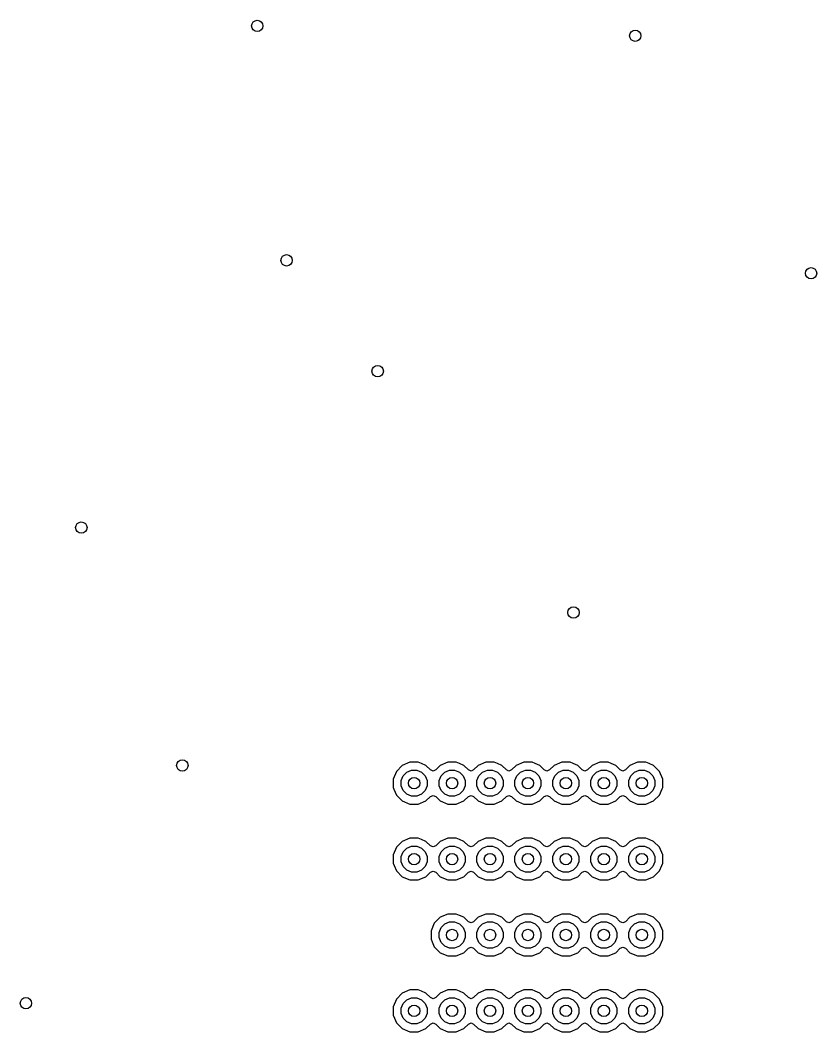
# Model space of a CAD drawing. Extents: x 114.9 to 199.6, y -137.1 to -76.7.
# Drawn here: x 125.7 to 136.19, y -105.87 to -92.54 of the extents above; entities that cross this region are included whole.
import ezdxf

# ---------------------------------------------------------------- set-up
doc = ezdxf.new("R2010")
doc.units = 0
doc.layers.add('BLACK', color=7, linetype='CONTINUOUS')

msp = doc.modelspace()

# ---------------------------------------------------------------- linework, layer by layer
at = {"layer": 'BLACK', "linetype": 'CONTINUOUS'}
for p, q in [((130.73394, -102.356444), (130.656444, -102.43394)), ((130.835198, -102.3145), (130.73394, -102.356444)), ((130.8352, -102.3145), (130.835198, -102.3145)), ((130.9448, -102.3145), (130.8352, -102.3145)), ((130.944801, -102.3145), (130.9448, -102.3145)), ((130.986744, -102.331874), (130.944801, -102.3145)), ((131.046058, -102.356443), (130.986744, -102.331874)), ((131.046059, -102.356444), (131.046058, -102.356443)), ((131.046061, -102.356445), (131.046059, -102.356444)), ((131.105352, -102.415736), (131.046061, -102.356445)), ((131.23394, -102.356444), (131.174648, -102.415736)), ((131.335198, -102.3145), (131.23394, -102.356444)), ((131.3352, -102.3145), (131.335198, -102.3145)), ((131.4448, -102.3145), (131.3352, -102.3145)), ((131.444801, -102.3145), (131.4448, -102.3145)), ((131.486744, -102.331874), (131.444801, -102.3145)), ((131.546058, -102.356443), (131.486744, -102.331874)), ((131.546059, -102.356444), (131.546058, -102.356443)), ((131.546061, -102.356445), (131.546059, -102.356444)), ((131.605352, -102.415736), (131.546061, -102.356445)), ((131.73394, -102.356444), (131.674648, -102.415736)), ((131.835198, -102.3145), (131.73394, -102.356444)), ((131.8352, -102.3145), (131.835198, -102.3145)), ((131.9448, -102.3145), (131.8352, -102.3145)), ((131.944801, -102.3145), (131.9448, -102.3145)), ((131.986744, -102.331874), (131.944801, -102.3145)), ((132.046058, -102.356443), (131.986744, -102.331874)), ((132.046059, -102.356444), (132.046058, -102.356443)), ((132.046061, -102.356445), (132.046059, -102.356444)), ((132.105352, -102.415736), (132.046061, -102.356445)), ((132.23394, -102.356444), (132.174648, -102.415736)), ((132.335198, -102.3145), (132.23394, -102.356444)), ((132.3352, -102.3145), (132.335198, -102.3145)), ((132.4448, -102.3145), (132.3352, -102.3145)), ((132.444801, -102.3145), (132.4448, -102.3145)), ((132.486744, -102.331874), (132.444801, -102.3145)), ((132.546058, -102.356443), (132.486744, -102.331874)), ((132.546059, -102.356444), (132.546058, -102.356443)), ((132.546061, -102.356445), (132.546059, -102.356444)), ((132.605352, -102.415736), (132.546061, -102.356445)), ((132.73394, -102.356444), (132.674648, -102.415736)), ((132.835198, -102.3145), (132.73394, -102.356444)), ((132.8352, -102.3145), (132.835198, -102.3145)), ((132.9448, -102.3145), (132.8352, -102.3145)), ((132.944801, -102.3145), (132.9448, -102.3145)), ((132.986744, -102.331874), (132.944801, -102.3145)), ((133.046058, -102.356443), (132.986744, -102.331874)), ((133.046059, -102.356444), (133.046058, -102.356443)), ((133.046061, -102.356445), (133.046059, -102.356444)), ((133.105352, -102.415736), (133.046061, -102.356445)), ((133.23394, -102.356444), (133.174648, -102.415736)), ((133.335198, -102.3145), (133.23394, -102.356444)), ((133.3352, -102.3145), (133.335198, -102.3145)), ((133.4448, -102.3145), (133.3352, -102.3145)), ((133.444801, -102.3145), (133.4448, -102.3145)), ((133.486744, -102.331874), (133.444801, -102.3145)), ((133.546058, -102.356443), (133.486744, -102.331874)), ((133.546059, -102.356444), (133.546058, -102.356443)), ((133.546061, -102.356445), (133.546059, -102.356444)), ((133.605352, -102.415736), (133.546061, -102.356445)), ((133.73394, -102.356444), (133.674648, -102.415736)), ((133.835198, -102.3145), (133.73394, -102.356444)), ((133.8352, -102.3145), (133.835198, -102.3145)), ((133.9448, -102.3145), (133.8352, -102.3145)), ((133.944801, -102.3145), (133.9448, -102.3145)), ((133.986744, -102.331874), (133.944801, -102.3145)), ((134.046058, -102.356443), (133.986744, -102.331874)), ((134.046059, -102.356444), (134.046058, -102.356443)), ((134.046061, -102.356445), (134.046059, -102.356444)), ((134.123555, -102.433939), (134.046061, -102.356445)), ((130.656444, -102.43394), (130.6145, -102.535198)), ((130.718363, -102.555859), (130.744493, -102.492775)), ((130.744493, -102.492775), (130.792775, -102.444493)), ((130.792775, -102.444493), (130.855859, -102.418363)), ((130.855859, -102.418363), (130.924141, -102.418363)), ((130.924141, -102.418363), (130.987225, -102.444493)), ((130.987225, -102.444493), (131.035507, -102.492775)), ((131.035507, -102.492775), (131.061637, -102.555859)), ((131.14, -102.430088), (131.105352, -102.415736)), ((131.174648, -102.415736), (131.14, -102.430088)), ((131.218363, -102.555859), (131.244493, -102.492775)), ((131.244493, -102.492775), (131.292775, -102.444493)), ((131.292775, -102.444493), (131.355859, -102.418363)), ((131.355859, -102.418363), (131.424141, -102.418363)), ((131.424141, -102.418363), (131.487225, -102.444493)), ((131.487225, -102.444493), (131.535507, -102.492775)), ((131.535507, -102.492775), (131.561637, -102.555859)), ((131.64, -102.430088), (131.605352, -102.415736)), ((131.674648, -102.415736), (131.64, -102.430088)), ((131.718363, -102.555859), (131.744493, -102.492775)), ((131.744493, -102.492775), (131.792775, -102.444493)), ((131.792775, -102.444493), (131.855859, -102.418363)), ((131.855859, -102.418363), (131.924141, -102.418363)), ((131.924141, -102.418363), (131.987225, -102.444493)), ((131.987225, -102.444493), (132.035507, -102.492775)), ((132.035507, -102.492775), (132.061637, -102.555859)), ((132.14, -102.430088), (132.105352, -102.415736)), ((132.174648, -102.415736), (132.14, -102.430088)), ((132.218363, -102.555859), (132.244493, -102.492775)), ((132.244493, -102.492775), (132.292775, -102.444493)), ((132.292775, -102.444493), (132.355859, -102.418363)), ((132.355859, -102.418363), (132.424141, -102.418363)), ((132.424141, -102.418363), (132.487225, -102.444493)), ((132.487225, -102.444493), (132.535507, -102.492775)), ((132.535507, -102.492775), (132.561637, -102.555859)), ((132.64, -102.430088), (132.605352, -102.415736)), ((132.674648, -102.415736), (132.64, -102.430088)), ((132.718363, -102.555859), (132.744493, -102.492775)), ((132.744493, -102.492775), (132.792775, -102.444493)), ((132.792775, -102.444493), (132.855859, -102.418363)), ((132.855859, -102.418363), (132.924141, -102.418363)), ((132.924141, -102.418363), (132.987225, -102.444493)), ((132.987225, -102.444493), (133.035507, -102.492775)), ((133.035507, -102.492775), (133.061637, -102.555859)), ((133.14, -102.430088), (133.105352, -102.415736)), ((133.174648, -102.415736), (133.14, -102.430088)), ((133.218363, -102.555859), (133.244493, -102.492775)), ((133.244493, -102.492775), (133.292775, -102.444493)), ((133.292775, -102.444493), (133.355859, -102.418363)), ((133.355859, -102.418363), (133.424141, -102.418363)), ((133.424141, -102.418363), (133.487225, -102.444493)), ((133.487225, -102.444493), (133.535507, -102.492775)), ((133.535507, -102.492775), (133.561637, -102.555859)), ((133.64, -102.430088), (133.605352, -102.415736)), ((133.674648, -102.415736), (133.64, -102.430088)), ((133.718363, -102.555859), (133.744493, -102.492775)), ((133.744493, -102.492775), (133.792775, -102.444493)), ((133.792775, -102.444493), (133.855859, -102.418363)), ((133.855859, -102.418363), (133.924141, -102.418363)), ((133.924141, -102.418363), (133.987225, -102.444493)), ((133.987225, -102.444493), (134.035507, -102.492775)), ((134.035507, -102.492775), (134.061637, -102.555859)), ((134.123555, -102.43394), (134.123555, -102.433939)), ((134.123557, -102.433942), (134.123555, -102.43394)), ((134.1655, -102.5352), (134.123557, -102.433942)), ((130.6145, -102.535198), (130.6145, -102.644801)), ((130.718363, -102.624141), (130.718363, -102.555859)), ((130.744493, -102.687225), (130.718363, -102.624141)), ((131.061637, -102.624141), (131.035507, -102.687225)), ((131.061637, -102.555859), (131.061637, -102.624141)), ((131.218363, -102.624141), (131.218363, -102.555859)), ((131.244493, -102.687225), (131.218363, -102.624141)), ((131.561637, -102.624141), (131.535507, -102.687225)), ((131.561637, -102.555859), (131.561637, -102.624141)), ((131.718363, -102.624141), (131.718363, -102.555859)), ((131.744493, -102.687225), (131.718363, -102.624141)), ((132.061637, -102.624141), (132.035507, -102.687225)), ((132.061637, -102.555859), (132.061637, -102.624141)), ((132.218363, -102.624141), (132.218363, -102.555859)), ((132.244493, -102.687225), (132.218363, -102.624141)), ((132.561637, -102.624141), (132.535507, -102.687225)), ((132.561637, -102.555859), (132.561637, -102.624141)), ((132.718363, -102.624141), (132.718363, -102.555859)), ((132.744493, -102.687225), (132.718363, -102.624141)), ((133.061637, -102.624141), (133.035507, -102.687225)), ((133.061637, -102.555859), (133.061637, -102.624141)), ((133.218363, -102.624141), (133.218363, -102.555859)), ((133.244493, -102.687225), (133.218363, -102.624141)), ((133.561637, -102.624141), (133.535507, -102.687225)), ((133.561637, -102.555859), (133.561637, -102.624141)), ((133.718363, -102.624141), (133.718363, -102.555859)), ((133.744493, -102.687225), (133.718363, -102.624141)), ((134.061637, -102.624141), (134.035507, -102.687225)), ((134.061637, -102.555859), (134.061637, -102.624141)), ((134.1655, -102.6448), (134.1655, -102.5352)), ((130.6145, -102.644801), (130.624756, -102.669561)), ((130.624756, -102.669561), (130.656443, -102.746058)), ((130.656443, -102.746058), (130.656444, -102.746059)), ((130.656444, -102.746059), (130.656445, -102.746061)), ((130.656445, -102.746061), (130.733939, -102.823555)), ((130.792775, -102.735507), (130.744493, -102.687225)), ((130.855859, -102.761637), (130.792775, -102.735507)), ((130.924141, -102.761637), (130.855859, -102.761637)), ((130.987225, -102.735507), (130.924141, -102.761637)), ((131.035507, -102.687225), (130.987225, -102.735507)), ((131.046061, -102.823555), (131.105352, -102.764264)), ((131.105352, -102.764264), (131.14, -102.749912)), ((131.14, -102.749912), (131.174648, -102.764264)), ((131.174648, -102.764264), (131.233939, -102.823555)), ((131.292775, -102.735507), (131.244493, -102.687225)), ((131.355859, -102.761637), (131.292775, -102.735507)), ((131.424141, -102.761637), (131.355859, -102.761637)), ((131.487225, -102.735507), (131.424141, -102.761637)), ((131.535507, -102.687225), (131.487225, -102.735507)), ((131.546061, -102.823555), (131.605352, -102.764264)), ((131.605352, -102.764264), (131.64, -102.749912)), ((131.64, -102.749912), (131.674648, -102.764264)), ((131.674648, -102.764264), (131.733939, -102.823555)), ((131.792775, -102.735507), (131.744493, -102.687225)), ((131.855859, -102.761637), (131.792775, -102.735507)), ((131.924141, -102.761637), (131.855859, -102.761637)), ((131.987225, -102.735507), (131.924141, -102.761637)), ((132.035507, -102.687225), (131.987225, -102.735507)), ((132.046061, -102.823555), (132.105352, -102.764264)), ((132.105352, -102.764264), (132.14, -102.749912)), ((132.14, -102.749912), (132.174648, -102.764264)), ((132.174648, -102.764264), (132.233939, -102.823555)), ((132.292775, -102.735507), (132.244493, -102.687225)), ((132.355859, -102.761637), (132.292775, -102.735507)), ((132.424141, -102.761637), (132.355859, -102.761637)), ((132.487225, -102.735507), (132.424141, -102.761637)), ((132.535507, -102.687225), (132.487225, -102.735507)), ((132.546061, -102.823555), (132.605352, -102.764264)), ((132.605352, -102.764264), (132.64, -102.749912)), ((132.64, -102.749912), (132.674648, -102.764264)), ((132.674648, -102.764264), (132.733939, -102.823555)), ((132.792775, -102.735507), (132.744493, -102.687225)), ((132.855859, -102.761637), (132.792775, -102.735507)), ((132.924141, -102.761637), (132.855859, -102.761637)), ((132.987225, -102.735507), (132.924141, -102.761637)), ((133.035507, -102.687225), (132.987225, -102.735507)), ((133.046061, -102.823555), (133.105352, -102.764264)), ((133.105352, -102.764264), (133.14, -102.749912)), ((133.14, -102.749912), (133.174648, -102.764264)), ((133.174648, -102.764264), (133.233939, -102.823555)), ((133.292775, -102.735507), (133.244493, -102.687225)), ((133.355859, -102.761637), (133.292775, -102.735507)), ((133.424141, -102.761637), (133.355859, -102.761637)), ((133.487225, -102.735507), (133.424141, -102.761637)), ((133.535507, -102.687225), (133.487225, -102.735507)), ((133.546061, -102.823555), (133.605352, -102.764264)), ((133.605352, -102.764264), (133.64, -102.749912)), ((133.64, -102.749912), (133.674648, -102.764264)), ((133.674648, -102.764264), (133.733939, -102.823555)), ((133.792775, -102.735507), (133.744493, -102.687225)), ((133.855859, -102.761637), (133.792775, -102.735507)), ((133.924141, -102.761637), (133.855859, -102.761637)), ((133.987225, -102.735507), (133.924141, -102.761637)), ((134.035507, -102.687225), (133.987225, -102.735507)), ((134.046061, -102.823555), (134.123555, -102.746061)), ((134.123555, -102.74606), (134.123557, -102.746058)), ((134.123555, -102.746061), (134.123555, -102.74606)), ((134.123557, -102.746058), (134.157051, -102.665198)), ((134.157051, -102.665198), (134.1655, -102.6448)), ((130.733939, -102.823555), (130.73394, -102.823555)), ((130.73394, -102.823555), (130.733942, -102.823557)), ((130.733942, -102.823557), (130.8352, -102.8655)), ((130.8352, -102.8655), (130.835202, -102.8655)), ((130.835202, -102.8655), (130.944798, -102.8655)), ((130.944798, -102.8655), (130.9448, -102.8655)), ((130.9448, -102.8655), (131.046058, -102.823557)), ((131.046058, -102.823557), (131.04606, -102.823555)), ((131.04606, -102.823555), (131.046061, -102.823555)), ((131.233939, -102.823555), (131.23394, -102.823555)), ((131.23394, -102.823555), (131.233942, -102.823557)), ((131.233942, -102.823557), (131.3352, -102.8655)), ((131.3352, -102.8655), (131.335202, -102.8655)), ((131.335202, -102.8655), (131.444798, -102.8655)), ((131.444798, -102.8655), (131.4448, -102.8655)), ((131.4448, -102.8655), (131.546058, -102.823557)), ((131.546058, -102.823557), (131.54606, -102.823555)), ((131.54606, -102.823555), (131.546061, -102.823555)), ((131.733939, -102.823555), (131.73394, -102.823555)), ((131.73394, -102.823555), (131.733942, -102.823557)), ((131.733942, -102.823557), (131.8352, -102.8655)), ((131.8352, -102.8655), (131.835202, -102.8655)), ((131.835202, -102.8655), (131.944798, -102.8655)), ((131.944798, -102.8655), (131.9448, -102.8655)), ((131.9448, -102.8655), (132.046058, -102.823557)), ((132.046058, -102.823557), (132.04606, -102.823555)), ((132.04606, -102.823555), (132.046061, -102.823555)), ((132.233939, -102.823555), (132.23394, -102.823555)), ((132.23394, -102.823555), (132.233942, -102.823557)), ((132.233942, -102.823557), (132.3352, -102.8655)), ((132.3352, -102.8655), (132.335202, -102.8655)), ((132.335202, -102.8655), (132.444798, -102.8655)), ((132.444798, -102.8655), (132.4448, -102.8655)), ((132.4448, -102.8655), (132.546058, -102.823557)), ((132.546058, -102.823557), (132.54606, -102.823555)), ((132.54606, -102.823555), (132.546061, -102.823555)), ((132.733939, -102.823555), (132.73394, -102.823555)), ((132.73394, -102.823555), (132.733942, -102.823557)), ((132.733942, -102.823557), (132.8352, -102.8655)), ((132.8352, -102.8655), (132.835202, -102.8655)), ((132.835202, -102.8655), (132.944798, -102.8655)), ((132.944798, -102.8655), (132.9448, -102.8655)), ((132.9448, -102.8655), (133.046058, -102.823557)), ((133.046058, -102.823557), (133.04606, -102.823555)), ((133.04606, -102.823555), (133.046061, -102.823555)), ((133.233939, -102.823555), (133.23394, -102.823555)), ((133.23394, -102.823555), (133.233942, -102.823557)), ((133.233942, -102.823557), (133.3352, -102.8655)), ((133.3352, -102.8655), (133.335202, -102.8655)), ((133.335202, -102.8655), (133.444798, -102.8655)), ((133.444798, -102.8655), (133.4448, -102.8655)), ((133.4448, -102.8655), (133.546058, -102.823557)), ((133.546058, -102.823557), (133.54606, -102.823555)), ((133.54606, -102.823555), (133.546061, -102.823555)), ((133.733939, -102.823555), (133.73394, -102.823555)), ((133.73394, -102.823555), (133.733942, -102.823557)), ((133.733942, -102.823557), (133.8352, -102.8655)), ((133.8352, -102.8655), (133.835202, -102.8655)), ((133.835202, -102.8655), (133.944798, -102.8655)), ((133.944798, -102.8655), (133.9448, -102.8655)), ((133.9448, -102.8655), (134.046058, -102.823557)), ((134.046058, -102.823557), (134.04606, -102.823555)), ((134.04606, -102.823555), (134.046061, -102.823555)), ((130.656444, -103.43394), (130.6145, -103.535198)), ((130.73394, -103.356444), (130.656444, -103.43394)), ((130.835198, -103.3145), (130.73394, -103.356444)), ((130.792775, -103.444493), (130.855859, -103.418363)), ((130.8352, -103.3145), (130.835198, -103.3145)), ((130.9448, -103.3145), (130.8352, -103.3145)), ((130.855859, -103.418363), (130.924141, -103.418363)), ((130.924141, -103.418363), (130.987225, -103.444493)), ((130.944801, -103.3145), (130.9448, -103.3145)), ((130.986744, -103.331874), (130.944801, -103.3145)), ((131.046058, -103.356443), (130.986744, -103.331874)), ((131.046059, -103.356444), (131.046058, -103.356443)), ((131.046061, -103.356445), (131.046059, -103.356444)), ((131.105352, -103.415736), (131.046061, -103.356445)), ((131.14, -103.430088), (131.105352, -103.415736)), ((131.174648, -103.415736), (131.14, -103.430088)), ((131.23394, -103.356444), (131.174648, -103.415736)), ((131.335198, -103.3145), (131.23394, -103.356444)), ((131.292775, -103.444493), (131.355859, -103.418363)), ((131.3352, -103.3145), (131.335198, -103.3145)), ((131.4448, -103.3145), (131.3352, -103.3145)), ((131.355859, -103.418363), (131.424141, -103.418363)), ((131.424141, -103.418363), (131.487225, -103.444493)), ((131.444801, -103.3145), (131.4448, -103.3145)), ((131.486744, -103.331874), (131.444801, -103.3145)), ((131.546058, -103.356443), (131.486744, -103.331874)), ((131.546059, -103.356444), (131.546058, -103.356443)), ((131.546061, -103.356445), (131.546059, -103.356444)), ((131.605352, -103.415736), (131.546061, -103.356445)), ((131.64, -103.430088), (131.605352, -103.415736)), ((131.674648, -103.415736), (131.64, -103.430088)), ((131.73394, -103.356444), (131.674648, -103.415736)), ((131.835198, -103.3145), (131.73394, -103.356444)), ((131.792775, -103.444493), (131.855859, -103.418363)), ((131.8352, -103.3145), (131.835198, -103.3145)), ((131.9448, -103.3145), (131.8352, -103.3145)), ((131.855859, -103.418363), (131.924141, -103.418363)), ((131.924141, -103.418363), (131.987225, -103.444493)), ((131.944801, -103.3145), (131.9448, -103.3145)), ((131.986744, -103.331874), (131.944801, -103.3145)), ((132.046058, -103.356443), (131.986744, -103.331874)), ((132.046059, -103.356444), (132.046058, -103.356443)), ((132.046061, -103.356445), (132.046059, -103.356444)), ((132.105352, -103.415736), (132.046061, -103.356445)), ((132.14, -103.430088), (132.105352, -103.415736)), ((132.174648, -103.415736), (132.14, -103.430088)), ((132.23394, -103.356444), (132.174648, -103.415736)), ((132.335198, -103.3145), (132.23394, -103.356444)), ((132.292775, -103.444493), (132.355859, -103.418363)), ((132.3352, -103.3145), (132.335198, -103.3145)), ((132.4448, -103.3145), (132.3352, -103.3145)), ((132.355859, -103.418363), (132.424141, -103.418363)), ((132.424141, -103.418363), (132.487225, -103.444493)), ((132.444801, -103.3145), (132.4448, -103.3145)), ((132.486744, -103.331874), (132.444801, -103.3145)), ((132.546058, -103.356443), (132.486744, -103.331874)), ((132.546059, -103.356444), (132.546058, -103.356443)), ((132.546061, -103.356445), (132.546059, -103.356444)), ((132.605352, -103.415736), (132.546061, -103.356445)), ((132.64, -103.430088), (132.605352, -103.415736)), ((132.674648, -103.415736), (132.64, -103.430088)), ((132.73394, -103.356444), (132.674648, -103.415736)), ((132.835198, -103.3145), (132.73394, -103.356444)), ((132.792775, -103.444493), (132.855859, -103.418363)), ((132.8352, -103.3145), (132.835198, -103.3145)), ((132.9448, -103.3145), (132.8352, -103.3145)), ((132.855859, -103.418363), (132.924141, -103.418363)), ((132.924141, -103.418363), (132.987225, -103.444493)), ((132.944801, -103.3145), (132.9448, -103.3145)), ((132.986744, -103.331874), (132.944801, -103.3145)), ((133.046058, -103.356443), (132.986744, -103.331874)), ((133.046059, -103.356444), (133.046058, -103.356443)), ((133.046061, -103.356445), (133.046059, -103.356444)), ((133.105352, -103.415736), (133.046061, -103.356445)), ((133.14, -103.430088), (133.105352, -103.415736)), ((133.174648, -103.415736), (133.14, -103.430088)), ((133.23394, -103.356444), (133.174648, -103.415736)), ((133.335198, -103.3145), (133.23394, -103.356444)), ((133.292775, -103.444493), (133.355859, -103.418363)), ((133.3352, -103.3145), (133.335198, -103.3145)), ((133.4448, -103.3145), (133.3352, -103.3145)), ((133.355859, -103.418363), (133.424141, -103.418363)), ((133.424141, -103.418363), (133.487225, -103.444493)), ((133.444801, -103.3145), (133.4448, -103.3145)), ((133.486744, -103.331874), (133.444801, -103.3145)), ((133.546058, -103.356443), (133.486744, -103.331874)), ((133.546059, -103.356444), (133.546058, -103.356443)), ((133.546061, -103.356445), (133.546059, -103.356444)), ((133.605352, -103.415736), (133.546061, -103.356445)), ((133.64, -103.430088), (133.605352, -103.415736)), ((133.674648, -103.415736), (133.64, -103.430088)), ((133.73394, -103.356444), (133.674648, -103.415736)), ((133.835198, -103.3145), (133.73394, -103.356444)), ((133.792775, -103.444493), (133.855859, -103.418363)), ((133.8352, -103.3145), (133.835198, -103.3145)), ((133.9448, -103.3145), (133.8352, -103.3145)), ((133.855859, -103.418363), (133.924141, -103.418363)), ((133.924141, -103.418363), (133.987225, -103.444493)), ((133.944801, -103.3145), (133.9448, -103.3145)), ((133.986744, -103.331874), (133.944801, -103.3145)), ((134.046058, -103.356443), (133.986744, -103.331874)), ((134.046059, -103.356444), (134.046058, -103.356443)), ((134.046061, -103.356445), (134.046059, -103.356444)), ((134.123555, -103.433939), (134.046061, -103.356445)), ((134.123555, -103.43394), (134.123555, -103.433939)), ((134.123557, -103.433942), (134.123555, -103.43394)), ((134.1655, -103.5352), (134.123557, -103.433942)), ((130.6145, -103.535198), (130.6145, -103.644801)), ((130.718363, -103.555859), (130.744493, -103.492775)), ((130.718363, -103.624141), (130.718363, -103.555859)), ((130.744493, -103.492775), (130.792775, -103.444493)), ((130.987225, -103.444493), (131.035507, -103.492775)), ((131.035507, -103.492775), (131.061637, -103.555859)), ((131.061637, -103.555859), (131.061637, -103.624141)), ((131.218363, -103.555859), (131.244493, -103.492775)), ((131.218363, -103.624141), (131.218363, -103.555859)), ((131.244493, -103.492775), (131.292775, -103.444493)), ((131.487225, -103.444493), (131.535507, -103.492775)), ((131.535507, -103.492775), (131.561637, -103.555859)), ((131.561637, -103.555859), (131.561637, -103.624141)), ((131.718363, -103.555859), (131.744493, -103.492775)), ((131.718363, -103.624141), (131.718363, -103.555859)), ((131.744493, -103.492775), (131.792775, -103.444493)), ((131.987225, -103.444493), (132.035507, -103.492775)), ((132.035507, -103.492775), (132.061637, -103.555859)), ((132.061637, -103.555859), (132.061637, -103.624141)), ((132.218363, -103.555859), (132.244493, -103.492775)), ((132.218363, -103.624141), (132.218363, -103.555859)), ((132.244493, -103.492775), (132.292775, -103.444493)), ((132.487225, -103.444493), (132.535507, -103.492775)), ((132.535507, -103.492775), (132.561637, -103.555859)), ((132.561637, -103.555859), (132.561637, -103.624141)), ((132.718363, -103.555859), (132.744493, -103.492775)), ((132.718363, -103.624141), (132.718363, -103.555859)), ((132.744493, -103.492775), (132.792775, -103.444493)), ((132.987225, -103.444493), (133.035507, -103.492775)), ((133.035507, -103.492775), (133.061637, -103.555859)), ((133.061637, -103.555859), (133.061637, -103.624141)), ((133.218363, -103.555859), (133.244493, -103.492775)), ((133.218363, -103.624141), (133.218363, -103.555859)), ((133.244493, -103.492775), (133.292775, -103.444493)), ((133.487225, -103.444493), (133.535507, -103.492775)), ((133.535507, -103.492775), (133.561637, -103.555859)), ((133.561637, -103.555859), (133.561637, -103.624141)), ((133.718363, -103.555859), (133.744493, -103.492775)), ((133.718363, -103.624141), (133.718363, -103.555859)), ((133.744493, -103.492775), (133.792775, -103.444493)), ((133.987225, -103.444493), (134.035507, -103.492775)), ((134.035507, -103.492775), (134.061637, -103.555859)), ((134.061637, -103.555859), (134.061637, -103.624141)), ((134.1655, -103.6448), (134.1655, -103.5352)), ((130.6145, -103.644801), (130.627091, -103.675198)), ((130.627091, -103.675198), (130.656443, -103.746058)), ((130.744493, -103.687225), (130.718363, -103.624141)), ((130.792775, -103.735507), (130.744493, -103.687225)), ((131.035507, -103.687225), (130.987225, -103.735507)), ((131.061637, -103.624141), (131.035507, -103.687225)), ((131.244493, -103.687225), (131.218363, -103.624141)), ((131.292775, -103.735507), (131.244493, -103.687225)), ((131.535507, -103.687225), (131.487225, -103.735507)), ((131.561637, -103.624141), (131.535507, -103.687225)), ((131.744493, -103.687225), (131.718363, -103.624141)), ((131.792775, -103.735507), (131.744493, -103.687225)), ((132.035507, -103.687225), (131.987225, -103.735507)), ((132.061637, -103.624141), (132.035507, -103.687225)), ((132.244493, -103.687225), (132.218363, -103.624141)), ((132.292775, -103.735507), (132.244493, -103.687225)), ((132.535507, -103.687225), (132.487225, -103.735507)), ((132.561637, -103.624141), (132.535507, -103.687225)), ((132.744493, -103.687225), (132.718363, -103.624141)), ((132.792775, -103.735507), (132.744493, -103.687225)), ((133.035507, -103.687225), (132.987225, -103.735507)), ((133.061637, -103.624141), (133.035507, -103.687225)), ((133.244493, -103.687225), (133.218363, -103.624141)), ((133.292775, -103.735507), (133.244493, -103.687225)), ((133.535507, -103.687225), (133.487225, -103.735507)), ((133.561637, -103.624141), (133.535507, -103.687225)), ((133.744493, -103.687225), (133.718363, -103.624141)), ((133.792775, -103.735507), (133.744493, -103.687225)), ((134.035507, -103.687225), (133.987225, -103.735507)), ((134.061637, -103.624141), (134.035507, -103.687225)), ((134.123557, -103.746058), (134.152909, -103.675198)), ((134.152909, -103.675198), (134.1655, -103.6448)), ((130.656443, -103.746058), (130.656444, -103.746059)), ((130.656444, -103.746059), (130.656445, -103.746061)), ((130.656445, -103.746061), (130.733939, -103.823555)), ((130.733939, -103.823555), (130.73394, -103.823555)), ((130.73394, -103.823555), (130.733942, -103.823557)), ((130.733942, -103.823557), (130.8352, -103.8655)), ((130.855859, -103.761637), (130.792775, -103.735507)), ((130.924141, -103.761637), (130.855859, -103.761637)), ((130.987225, -103.735507), (130.924141, -103.761637)), ((130.9448, -103.8655), (131.046058, -103.823557)), ((131.046058, -103.823557), (131.04606, -103.823555)), ((131.04606, -103.823555), (131.046061, -103.823555)), ((131.046061, -103.823555), (131.105352, -103.764264)), ((131.105352, -103.764264), (131.14, -103.749912)), ((131.14, -103.749912), (131.174648, -103.764264)), ((131.174648, -103.764264), (131.233939, -103.823555)), ((131.233939, -103.823555), (131.23394, -103.823555)), ((131.23394, -103.823555), (131.233942, -103.823557)), ((131.233942, -103.823557), (131.3352, -103.8655)), ((131.355859, -103.761637), (131.292775, -103.735507)), ((131.424141, -103.761637), (131.355859, -103.761637)), ((131.487225, -103.735507), (131.424141, -103.761637)), ((131.4448, -103.8655), (131.546058, -103.823557)), ((131.546058, -103.823557), (131.54606, -103.823555)), ((131.54606, -103.823555), (131.546061, -103.823555)), ((131.546061, -103.823555), (131.605352, -103.764264)), ((131.605352, -103.764264), (131.64, -103.749912)), ((131.64, -103.749912), (131.674648, -103.764264)), ((131.674648, -103.764264), (131.733939, -103.823555)), ((131.733939, -103.823555), (131.73394, -103.823555)), ((131.73394, -103.823555), (131.733942, -103.823557)), ((131.733942, -103.823557), (131.8352, -103.8655)), ((131.855859, -103.761637), (131.792775, -103.735507)), ((131.924141, -103.761637), (131.855859, -103.761637)), ((131.987225, -103.735507), (131.924141, -103.761637)), ((131.9448, -103.8655), (132.046058, -103.823557)), ((132.046058, -103.823557), (132.04606, -103.823555)), ((132.04606, -103.823555), (132.046061, -103.823555)), ((132.046061, -103.823555), (132.105352, -103.764264)), ((132.105352, -103.764264), (132.14, -103.749912)), ((132.14, -103.749912), (132.174648, -103.764264)), ((132.174648, -103.764264), (132.233939, -103.823555)), ((132.233939, -103.823555), (132.23394, -103.823555)), ((132.23394, -103.823555), (132.233942, -103.823557)), ((132.233942, -103.823557), (132.3352, -103.8655)), ((132.355859, -103.761637), (132.292775, -103.735507)), ((132.424141, -103.761637), (132.355859, -103.761637)), ((132.487225, -103.735507), (132.424141, -103.761637)), ((132.4448, -103.8655), (132.546058, -103.823557)), ((132.546058, -103.823557), (132.54606, -103.823555)), ((132.54606, -103.823555), (132.546061, -103.823555)), ((132.546061, -103.823555), (132.605352, -103.764264)), ((132.605352, -103.764264), (132.64, -103.749912)), ((132.64, -103.749912), (132.674648, -103.764264)), ((132.674648, -103.764264), (132.733939, -103.823555)), ((132.733939, -103.823555), (132.73394, -103.823555)), ((132.73394, -103.823555), (132.733942, -103.823557)), ((132.733942, -103.823557), (132.8352, -103.8655)), ((132.855859, -103.761637), (132.792775, -103.735507)), ((132.924141, -103.761637), (132.855859, -103.761637)), ((132.987225, -103.735507), (132.924141, -103.761637)), ((132.9448, -103.8655), (133.046058, -103.823557)), ((133.046058, -103.823557), (133.04606, -103.823555)), ((133.04606, -103.823555), (133.046061, -103.823555)), ((133.046061, -103.823555), (133.105352, -103.764264)), ((133.105352, -103.764264), (133.14, -103.749912)), ((133.14, -103.749912), (133.174648, -103.764264)), ((133.174648, -103.764264), (133.233939, -103.823555)), ((133.233939, -103.823555), (133.23394, -103.823555)), ((133.23394, -103.823555), (133.233942, -103.823557)), ((133.233942, -103.823557), (133.3352, -103.8655)), ((133.355859, -103.761637), (133.292775, -103.735507)), ((133.424141, -103.761637), (133.355859, -103.761637)), ((133.487225, -103.735507), (133.424141, -103.761637)), ((133.4448, -103.8655), (133.546058, -103.823557)), ((133.546058, -103.823557), (133.54606, -103.823555)), ((133.54606, -103.823555), (133.546061, -103.823555)), ((133.546061, -103.823555), (133.605352, -103.764264)), ((133.605352, -103.764264), (133.64, -103.749912)), ((133.64, -103.749912), (133.674648, -103.764264)), ((133.674648, -103.764264), (133.733939, -103.823555)), ((133.733939, -103.823555), (133.73394, -103.823555)), ((133.73394, -103.823555), (133.733942, -103.823557)), ((133.733942, -103.823557), (133.8352, -103.8655)), ((133.855859, -103.761637), (133.792775, -103.735507)), ((133.924141, -103.761637), (133.855859, -103.761637)), ((133.987225, -103.735507), (133.924141, -103.761637)), ((133.9448, -103.8655), (134.046058, -103.823557)), ((134.046058, -103.823557), (134.04606, -103.823555)), ((134.04606, -103.823555), (134.046061, -103.823555)), ((134.046061, -103.823555), (134.123555, -103.746061)), ((134.123555, -103.74606), (134.123557, -103.746058)), ((134.123555, -103.746061), (134.123555, -103.74606)), ((130.8352, -103.8655), (130.835202, -103.8655)), ((130.835202, -103.8655), (130.944798, -103.8655)), ((130.944798, -103.8655), (130.9448, -103.8655)), ((131.3352, -103.8655), (131.335202, -103.8655)), ((131.335202, -103.8655), (131.444798, -103.8655)), ((131.444798, -103.8655), (131.4448, -103.8655)), ((131.8352, -103.8655), (131.835202, -103.8655)), ((131.835202, -103.8655), (131.944798, -103.8655)), ((131.944798, -103.8655), (131.9448, -103.8655)), ((132.3352, -103.8655), (132.335202, -103.8655)), ((132.335202, -103.8655), (132.444798, -103.8655)), ((132.444798, -103.8655), (132.4448, -103.8655)), ((132.8352, -103.8655), (132.835202, -103.8655)), ((132.835202, -103.8655), (132.944798, -103.8655)), ((132.944798, -103.8655), (132.9448, -103.8655)), ((133.3352, -103.8655), (133.335202, -103.8655)), ((133.335202, -103.8655), (133.444798, -103.8655)), ((133.444798, -103.8655), (133.4448, -103.8655)), ((133.8352, -103.8655), (133.835202, -103.8655)), ((133.835202, -103.8655), (133.944798, -103.8655)), ((133.944798, -103.8655), (133.9448, -103.8655)), ((131.23394, -104.356444), (131.156444, -104.43394)), ((131.335198, -104.3145), (131.23394, -104.356444)), ((131.3352, -104.3145), (131.335198, -104.3145)), ((131.4448, -104.3145), (131.3352, -104.3145)), ((131.444801, -104.3145), (131.4448, -104.3145)), ((131.486744, -104.331874), (131.444801, -104.3145)), ((131.546058, -104.356443), (131.486744, -104.331874)), ((131.546059, -104.356444), (131.546058, -104.356443)), ((131.546061, -104.356445), (131.546059, -104.356444)), ((131.605352, -104.415736), (131.546061, -104.356445)), ((131.73394, -104.356444), (131.674648, -104.415736)), ((131.835198, -104.3145), (131.73394, -104.356444)), ((131.8352, -104.3145), (131.835198, -104.3145)), ((131.9448, -104.3145), (131.8352, -104.3145)), ((131.944801, -104.3145), (131.9448, -104.3145)), ((131.986744, -104.331874), (131.944801, -104.3145)), ((132.046058, -104.356443), (131.986744, -104.331874)), ((132.046059, -104.356444), (132.046058, -104.356443)), ((132.046061, -104.356445), (132.046059, -104.356444)), ((132.105352, -104.415736), (132.046061, -104.356445)), ((132.23394, -104.356444), (132.174648, -104.415736)), ((132.335198, -104.3145), (132.23394, -104.356444)), ((132.3352, -104.3145), (132.335198, -104.3145)), ((132.4448, -104.3145), (132.3352, -104.3145)), ((132.444801, -104.3145), (132.4448, -104.3145)), ((132.486744, -104.331874), (132.444801, -104.3145)), ((132.546058, -104.356443), (132.486744, -104.331874)), ((132.546059, -104.356444), (132.546058, -104.356443)), ((132.546061, -104.356445), (132.546059, -104.356444)), ((132.605352, -104.415736), (132.546061, -104.356445)), ((132.73394, -104.356444), (132.674648, -104.415736)), ((132.835198, -104.3145), (132.73394, -104.356444)), ((132.8352, -104.3145), (132.835198, -104.3145)), ((132.9448, -104.3145), (132.8352, -104.3145)), ((132.944801, -104.3145), (132.9448, -104.3145)), ((132.986744, -104.331874), (132.944801, -104.3145)), ((133.046058, -104.356443), (132.986744, -104.331874)), ((133.046059, -104.356444), (133.046058, -104.356443)), ((133.046061, -104.356445), (133.046059, -104.356444)), ((133.105352, -104.415736), (133.046061, -104.356445)), ((133.23394, -104.356444), (133.174648, -104.415736)), ((133.335198, -104.3145), (133.23394, -104.356444)), ((133.3352, -104.3145), (133.335198, -104.3145)), ((133.4448, -104.3145), (133.3352, -104.3145)), ((133.444801, -104.3145), (133.4448, -104.3145)), ((133.486744, -104.331874), (133.444801, -104.3145)), ((133.546058, -104.356443), (133.486744, -104.331874)), ((133.546059, -104.356444), (133.546058, -104.356443)), ((133.546061, -104.356445), (133.546059, -104.356444)), ((133.605352, -104.415736), (133.546061, -104.356445)), ((133.73394, -104.356444), (133.674648, -104.415736)), ((133.835198, -104.3145), (133.73394, -104.356444)), ((133.8352, -104.3145), (133.835198, -104.3145)), ((133.9448, -104.3145), (133.8352, -104.3145)), ((133.944801, -104.3145), (133.9448, -104.3145)), ((133.986744, -104.331874), (133.944801, -104.3145)), ((134.046058, -104.356443), (133.986744, -104.331874)), ((134.046059, -104.356444), (134.046058, -104.356443)), ((134.046061, -104.356445), (134.046059, -104.356444)), ((134.123555, -104.433939), (134.046061, -104.356445)), ((131.156444, -104.43394), (131.1145, -104.535198)), ((131.218363, -104.555859), (131.244493, -104.492775)), ((131.244493, -104.492775), (131.292775, -104.444493)), ((131.292775, -104.444493), (131.355859, -104.418363)), ((131.355859, -104.418363), (131.424141, -104.418363)), ((131.424141, -104.418363), (131.487225, -104.444493)), ((131.487225, -104.444493), (131.535507, -104.492775)), ((131.535507, -104.492775), (131.561637, -104.555859)), ((131.64, -104.430088), (131.605352, -104.415736)), ((131.674648, -104.415736), (131.64, -104.430088)), ((131.718363, -104.555859), (131.744493, -104.492775)), ((131.744493, -104.492775), (131.792775, -104.444493)), ((131.792775, -104.444493), (131.855859, -104.418363)), ((131.855859, -104.418363), (131.924141, -104.418363)), ((131.924141, -104.418363), (131.987225, -104.444493)), ((131.987225, -104.444493), (132.035507, -104.492775)), ((132.035507, -104.492775), (132.061637, -104.555859)), ((132.14, -104.430088), (132.105352, -104.415736)), ((132.174648, -104.415736), (132.14, -104.430088)), ((132.218363, -104.555859), (132.244493, -104.492775)), ((132.244493, -104.492775), (132.292775, -104.444493)), ((132.292775, -104.444493), (132.355859, -104.418363)), ((132.355859, -104.418363), (132.424141, -104.418363)), ((132.424141, -104.418363), (132.487225, -104.444493)), ((132.487225, -104.444493), (132.535507, -104.492775)), ((132.535507, -104.492775), (132.561637, -104.555859)), ((132.64, -104.430088), (132.605352, -104.415736)), ((132.674648, -104.415736), (132.64, -104.430088)), ((132.718363, -104.555859), (132.744493, -104.492775)), ((132.744493, -104.492775), (132.792775, -104.444493)), ((132.792775, -104.444493), (132.855859, -104.418363)), ((132.855859, -104.418363), (132.924141, -104.418363)), ((132.924141, -104.418363), (132.987225, -104.444493)), ((132.987225, -104.444493), (133.035507, -104.492775)), ((133.035507, -104.492775), (133.061637, -104.555859)), ((133.14, -104.430088), (133.105352, -104.415736)), ((133.174648, -104.415736), (133.14, -104.430088)), ((133.218363, -104.555859), (133.244493, -104.492775)), ((133.244493, -104.492775), (133.292775, -104.444493)), ((133.292775, -104.444493), (133.355859, -104.418363)), ((133.355859, -104.418363), (133.424141, -104.418363)), ((133.424141, -104.418363), (133.487225, -104.444493)), ((133.487225, -104.444493), (133.535507, -104.492775)), ((133.535507, -104.492775), (133.561637, -104.555859)), ((133.64, -104.430088), (133.605352, -104.415736)), ((133.674648, -104.415736), (133.64, -104.430088)), ((133.718363, -104.555859), (133.744493, -104.492775)), ((133.744493, -104.492775), (133.792775, -104.444493)), ((133.792775, -104.444493), (133.855859, -104.418363)), ((133.855859, -104.418363), (133.924141, -104.418363)), ((133.924141, -104.418363), (133.987225, -104.444493)), ((133.987225, -104.444493), (134.035507, -104.492775)), ((134.035507, -104.492775), (134.061637, -104.555859)), ((134.123555, -104.43394), (134.123555, -104.433939)), ((134.123557, -104.433942), (134.123555, -104.43394)), ((134.1655, -104.5352), (134.123557, -104.433942)), ((131.1145, -104.535198), (131.1145, -104.644801)), ((131.218363, -104.624141), (131.218363, -104.555859)), ((131.244493, -104.687225), (131.218363, -104.624141)), ((131.561637, -104.624141), (131.535507, -104.687225)), ((131.561637, -104.555859), (131.561637, -104.624141)), ((131.718363, -104.624141), (131.718363, -104.555859)), ((131.744493, -104.687225), (131.718363, -104.624141)), ((132.061637, -104.624141), (132.035507, -104.687225)), ((132.061637, -104.555859), (132.061637, -104.624141)), ((132.218363, -104.624141), (132.218363, -104.555859)), ((132.244493, -104.687225), (132.218363, -104.624141)), ((132.561637, -104.624141), (132.535507, -104.687225)), ((132.561637, -104.555859), (132.561637, -104.624141)), ((132.718363, -104.624141), (132.718363, -104.555859)), ((132.744493, -104.687225), (132.718363, -104.624141)), ((133.061637, -104.624141), (133.035507, -104.687225)), ((133.061637, -104.555859), (133.061637, -104.624141)), ((133.218363, -104.624141), (133.218363, -104.555859)), ((133.244493, -104.687225), (133.218363, -104.624141)), ((133.561637, -104.624141), (133.535507, -104.687225)), ((133.561637, -104.555859), (133.561637, -104.624141)), ((133.718363, -104.624141), (133.718363, -104.555859)), ((133.744493, -104.687225), (133.718363, -104.624141)), ((134.061637, -104.624141), (134.035507, -104.687225)), ((134.061637, -104.555859), (134.061637, -104.624141)), ((134.1655, -104.6448), (134.1655, -104.5352)), ((131.1145, -104.644801), (131.128538, -104.678691)), ((131.128538, -104.678691), (131.156443, -104.746058)), ((131.156443, -104.746058), (131.156444, -104.746059)), ((131.156444, -104.746059), (131.156445, -104.746061)), ((131.156445, -104.746061), (131.233939, -104.823555)), ((131.292775, -104.735507), (131.244493, -104.687225)), ((131.355859, -104.761637), (131.292775, -104.735507)), ((131.424141, -104.761637), (131.355859, -104.761637)), ((131.487225, -104.735507), (131.424141, -104.761637)), ((131.535507, -104.687225), (131.487225, -104.735507)), ((131.546061, -104.823555), (131.605352, -104.764264)), ((131.605352, -104.764264), (131.64, -104.749912)), ((131.64, -104.749912), (131.674648, -104.764264)), ((131.674648, -104.764264), (131.733939, -104.823555)), ((131.792775, -104.735507), (131.744493, -104.687225)), ((131.855859, -104.761637), (131.792775, -104.735507)), ((131.924141, -104.761637), (131.855859, -104.761637)), ((131.987225, -104.735507), (131.924141, -104.761637)), ((132.035507, -104.687225), (131.987225, -104.735507)), ((132.046061, -104.823555), (132.105352, -104.764264)), ((132.105352, -104.764264), (132.14, -104.749912)), ((132.14, -104.749912), (132.174648, -104.764264)), ((132.174648, -104.764264), (132.233939, -104.823555)), ((132.292775, -104.735507), (132.244493, -104.687225)), ((132.355859, -104.761637), (132.292775, -104.735507)), ((132.424141, -104.761637), (132.355859, -104.761637)), ((132.487225, -104.735507), (132.424141, -104.761637)), ((132.535507, -104.687225), (132.487225, -104.735507)), ((132.546061, -104.823555), (132.605352, -104.764264)), ((132.605352, -104.764264), (132.64, -104.749912)), ((132.64, -104.749912), (132.674648, -104.764264)), ((132.674648, -104.764264), (132.733939, -104.823555)), ((132.792775, -104.735507), (132.744493, -104.687225)), ((132.855859, -104.761637), (132.792775, -104.735507)), ((132.924141, -104.761637), (132.855859, -104.761637)), ((132.987225, -104.735507), (132.924141, -104.761637)), ((133.035507, -104.687225), (132.987225, -104.735507)), ((133.046061, -104.823555), (133.105352, -104.764264)), ((133.105352, -104.764264), (133.14, -104.749912)), ((133.14, -104.749912), (133.174648, -104.764264)), ((133.174648, -104.764264), (133.233939, -104.823555)), ((133.292775, -104.735507), (133.244493, -104.687225)), ((133.355859, -104.761637), (133.292775, -104.735507)), ((133.424141, -104.761637), (133.355859, -104.761637)), ((133.487225, -104.735507), (133.424141, -104.761637)), ((133.535507, -104.687225), (133.487225, -104.735507)), ((133.546061, -104.823555), (133.605352, -104.764264)), ((133.605352, -104.764264), (133.64, -104.749912)), ((133.64, -104.749912), (133.674648, -104.764264)), ((133.674648, -104.764264), (133.733939, -104.823555)), ((133.792775, -104.735507), (133.744493, -104.687225)), ((133.855859, -104.761637), (133.792775, -104.735507)), ((133.924141, -104.761637), (133.855859, -104.761637)), ((133.987225, -104.735507), (133.924141, -104.761637)), ((134.035507, -104.687225), (133.987225, -104.735507)), ((134.046061, -104.823555), (134.123555, -104.746061)), ((134.123555, -104.74606), (134.123557, -104.746058)), ((134.123555, -104.746061), (134.123555, -104.74606)), ((134.123557, -104.746058), (134.161193, -104.655198)), ((134.161193, -104.655198), (134.1655, -104.6448)), ((131.233939, -104.823555), (131.23394, -104.823555)), ((131.23394, -104.823555), (131.233942, -104.823557)), ((131.233942, -104.823557), (131.3352, -104.8655)), ((131.3352, -104.8655), (131.335202, -104.8655)), ((131.335202, -104.8655), (131.444798, -104.8655)), ((131.444798, -104.8655), (131.4448, -104.8655)), ((131.4448, -104.8655), (131.546058, -104.823557)), ((131.546058, -104.823557), (131.54606, -104.823555)), ((131.54606, -104.823555), (131.546061, -104.823555)), ((131.733939, -104.823555), (131.73394, -104.823555)), ((131.73394, -104.823555), (131.733942, -104.823557)), ((131.733942, -104.823557), (131.8352, -104.8655)), ((131.8352, -104.8655), (131.835202, -104.8655)), ((131.835202, -104.8655), (131.944798, -104.8655)), ((131.944798, -104.8655), (131.9448, -104.8655)), ((131.9448, -104.8655), (132.046058, -104.823557)), ((132.046058, -104.823557), (132.04606, -104.823555)), ((132.04606, -104.823555), (132.046061, -104.823555)), ((132.233939, -104.823555), (132.23394, -104.823555)), ((132.23394, -104.823555), (132.233942, -104.823557)), ((132.233942, -104.823557), (132.3352, -104.8655)), ((132.3352, -104.8655), (132.335202, -104.8655)), ((132.335202, -104.8655), (132.444798, -104.8655)), ((132.444798, -104.8655), (132.4448, -104.8655)), ((132.4448, -104.8655), (132.546058, -104.823557)), ((132.546058, -104.823557), (132.54606, -104.823555)), ((132.54606, -104.823555), (132.546061, -104.823555)), ((132.733939, -104.823555), (132.73394, -104.823555)), ((132.73394, -104.823555), (132.733942, -104.823557)), ((132.733942, -104.823557), (132.8352, -104.8655)), ((132.8352, -104.8655), (132.835202, -104.8655)), ((132.835202, -104.8655), (132.944798, -104.8655)), ((132.944798, -104.8655), (132.9448, -104.8655)), ((132.9448, -104.8655), (133.046058, -104.823557)), ((133.046058, -104.823557), (133.04606, -104.823555)), ((133.04606, -104.823555), (133.046061, -104.823555)), ((133.233939, -104.823555), (133.23394, -104.823555)), ((133.23394, -104.823555), (133.233942, -104.823557)), ((133.233942, -104.823557), (133.3352, -104.8655)), ((133.3352, -104.8655), (133.335202, -104.8655)), ((133.335202, -104.8655), (133.444798, -104.8655)), ((133.444798, -104.8655), (133.4448, -104.8655)), ((133.4448, -104.8655), (133.546058, -104.823557)), ((133.546058, -104.823557), (133.54606, -104.823555)), ((133.54606, -104.823555), (133.546061, -104.823555)), ((133.733939, -104.823555), (133.73394, -104.823555)), ((133.73394, -104.823555), (133.733942, -104.823557)), ((133.733942, -104.823557), (133.8352, -104.8655)), ((133.8352, -104.8655), (133.835202, -104.8655)), ((133.835202, -104.8655), (133.944798, -104.8655)), ((133.944798, -104.8655), (133.9448, -104.8655)), ((133.9448, -104.8655), (134.046058, -104.823557)), ((134.046058, -104.823557), (134.04606, -104.823555)), ((134.04606, -104.823555), (134.046061, -104.823555)), ((130.656444, -105.43394), (130.6145, -105.535198)), ((130.73394, -105.356444), (130.656444, -105.43394)), ((130.835198, -105.3145), (130.73394, -105.356444)), ((130.792775, -105.444493), (130.855859, -105.418363)), ((130.8352, -105.3145), (130.835198, -105.3145)), ((130.9448, -105.3145), (130.8352, -105.3145)), ((130.855859, -105.418363), (130.924141, -105.418363)), ((130.924141, -105.418363), (130.987225, -105.444493)), ((130.944801, -105.3145), (130.9448, -105.3145)), ((130.986744, -105.331874), (130.944801, -105.3145)), ((131.046058, -105.356443), (130.986744, -105.331874)), ((131.046059, -105.356444), (131.046058, -105.356443)), ((131.046061, -105.356445), (131.046059, -105.356444)), ((131.105352, -105.415736), (131.046061, -105.356445)), ((131.14, -105.430088), (131.105352, -105.415736)), ((131.174648, -105.415736), (131.14, -105.430088)), ((131.23394, -105.356444), (131.174648, -105.415736)), ((131.335198, -105.3145), (131.23394, -105.356444)), ((131.292775, -105.444493), (131.355859, -105.418363)), ((131.3352, -105.3145), (131.335198, -105.3145)), ((131.4448, -105.3145), (131.3352, -105.3145)), ((131.355859, -105.418363), (131.424141, -105.418363)), ((131.424141, -105.418363), (131.487225, -105.444493)), ((131.444801, -105.3145), (131.4448, -105.3145)), ((131.486744, -105.331874), (131.444801, -105.3145)), ((131.546058, -105.356443), (131.486744, -105.331874)), ((131.546059, -105.356444), (131.546058, -105.356443)), ((131.546061, -105.356445), (131.546059, -105.356444)), ((131.605352, -105.415736), (131.546061, -105.356445)), ((131.64, -105.430088), (131.605352, -105.415736)), ((131.674648, -105.415736), (131.64, -105.430088)), ((131.73394, -105.356444), (131.674648, -105.415736)), ((131.835198, -105.3145), (131.73394, -105.356444)), ((131.792775, -105.444493), (131.855859, -105.418363)), ((131.8352, -105.3145), (131.835198, -105.3145)), ((131.9448, -105.3145), (131.8352, -105.3145)), ((131.855859, -105.418363), (131.924141, -105.418363)), ((131.924141, -105.418363), (131.987225, -105.444493)), ((131.944801, -105.3145), (131.9448, -105.3145)), ((131.986744, -105.331874), (131.944801, -105.3145)), ((132.046058, -105.356443), (131.986744, -105.331874)), ((132.046059, -105.356444), (132.046058, -105.356443)), ((132.046061, -105.356445), (132.046059, -105.356444)), ((132.105352, -105.415736), (132.046061, -105.356445)), ((132.14, -105.430088), (132.105352, -105.415736)), ((132.174648, -105.415736), (132.14, -105.430088)), ((132.23394, -105.356444), (132.174648, -105.415736)), ((132.335198, -105.3145), (132.23394, -105.356444)), ((132.292775, -105.444493), (132.355859, -105.418363)), ((132.3352, -105.3145), (132.335198, -105.3145)), ((132.4448, -105.3145), (132.3352, -105.3145)), ((132.355859, -105.418363), (132.424141, -105.418363)), ((132.424141, -105.418363), (132.487225, -105.444493)), ((132.444801, -105.3145), (132.4448, -105.3145)), ((132.486744, -105.331874), (132.444801, -105.3145)), ((132.546058, -105.356443), (132.486744, -105.331874)), ((132.546059, -105.356444), (132.546058, -105.356443)), ((132.546061, -105.356445), (132.546059, -105.356444)), ((132.605352, -105.415736), (132.546061, -105.356445)), ((132.64, -105.430088), (132.605352, -105.415736)), ((132.674648, -105.415736), (132.64, -105.430088)), ((132.73394, -105.356444), (132.674648, -105.415736)), ((132.835198, -105.3145), (132.73394, -105.356444)), ((132.792775, -105.444493), (132.855859, -105.418363)), ((132.8352, -105.3145), (132.835198, -105.3145)), ((132.9448, -105.3145), (132.8352, -105.3145)), ((132.855859, -105.418363), (132.924141, -105.418363)), ((132.924141, -105.418363), (132.987225, -105.444493)), ((132.944801, -105.3145), (132.9448, -105.3145)), ((132.986744, -105.331874), (132.944801, -105.3145)), ((133.046058, -105.356443), (132.986744, -105.331874)), ((133.046059, -105.356444), (133.046058, -105.356443)), ((133.046061, -105.356445), (133.046059, -105.356444)), ((133.105352, -105.415736), (133.046061, -105.356445)), ((133.14, -105.430088), (133.105352, -105.415736)), ((133.174648, -105.415736), (133.14, -105.430088)), ((133.23394, -105.356444), (133.174648, -105.415736)), ((133.335198, -105.3145), (133.23394, -105.356444)), ((133.292775, -105.444493), (133.355859, -105.418363)), ((133.3352, -105.3145), (133.335198, -105.3145)), ((133.4448, -105.3145), (133.3352, -105.3145)), ((133.355859, -105.418363), (133.424141, -105.418363)), ((133.424141, -105.418363), (133.487225, -105.444493)), ((133.444801, -105.3145), (133.4448, -105.3145)), ((133.486744, -105.331874), (133.444801, -105.3145)), ((133.546058, -105.356443), (133.486744, -105.331874)), ((133.546059, -105.356444), (133.546058, -105.356443)), ((133.546061, -105.356445), (133.546059, -105.356444)), ((133.605352, -105.415736), (133.546061, -105.356445)), ((133.64, -105.430088), (133.605352, -105.415736)), ((133.674648, -105.415736), (133.64, -105.430088)), ((133.73394, -105.356444), (133.674648, -105.415736)), ((133.835198, -105.3145), (133.73394, -105.356444)), ((133.792775, -105.444493), (133.855859, -105.418363)), ((133.8352, -105.3145), (133.835198, -105.3145)), ((133.9448, -105.3145), (133.8352, -105.3145)), ((133.855859, -105.418363), (133.924141, -105.418363)), ((133.924141, -105.418363), (133.987225, -105.444493)), ((133.944801, -105.3145), (133.9448, -105.3145)), ((133.986744, -105.331874), (133.944801, -105.3145)), ((134.046058, -105.356443), (133.986744, -105.331874)), ((134.046059, -105.356444), (134.046058, -105.356443)), ((134.046061, -105.356445), (134.046059, -105.356444)), ((134.123555, -105.433939), (134.046061, -105.356445)), ((134.123555, -105.43394), (134.123555, -105.433939)), ((134.123557, -105.433942), (134.123555, -105.43394)), ((134.1655, -105.5352), (134.123557, -105.433942)), ((130.6145, -105.535198), (130.6145, -105.644801)), ((130.718363, -105.555859), (130.744493, -105.492775)), ((130.718363, -105.624141), (130.718363, -105.555859)), ((130.744493, -105.492775), (130.792775, -105.444493)), ((130.987225, -105.444493), (131.035507, -105.492775)), ((131.035507, -105.492775), (131.061637, -105.555859)), ((131.061637, -105.555859), (131.061637, -105.624141)), ((131.218363, -105.555859), (131.244493, -105.492775)), ((131.218363, -105.624141), (131.218363, -105.555859)), ((131.244493, -105.492775), (131.292775, -105.444493)), ((131.487225, -105.444493), (131.535507, -105.492775)), ((131.535507, -105.492775), (131.561637, -105.555859)), ((131.561637, -105.555859), (131.561637, -105.624141)), ((131.718363, -105.555859), (131.744493, -105.492775)), ((131.718363, -105.624141), (131.718363, -105.555859)), ((131.744493, -105.492775), (131.792775, -105.444493)), ((131.987225, -105.444493), (132.035507, -105.492775)), ((132.035507, -105.492775), (132.061637, -105.555859)), ((132.061637, -105.555859), (132.061637, -105.624141)), ((132.218363, -105.555859), (132.244493, -105.492775)), ((132.218363, -105.624141), (132.218363, -105.555859)), ((132.244493, -105.492775), (132.292775, -105.444493)), ((132.487225, -105.444493), (132.535507, -105.492775)), ((132.535507, -105.492775), (132.561637, -105.555859)), ((132.561637, -105.555859), (132.561637, -105.624141)), ((132.718363, -105.555859), (132.744493, -105.492775)), ((132.718363, -105.624141), (132.718363, -105.555859)), ((132.744493, -105.492775), (132.792775, -105.444493)), ((132.987225, -105.444493), (133.035507, -105.492775)), ((133.035507, -105.492775), (133.061637, -105.555859)), ((133.061637, -105.555859), (133.061637, -105.624141)), ((133.218363, -105.555859), (133.244493, -105.492775)), ((133.218363, -105.624141), (133.218363, -105.555859)), ((133.244493, -105.492775), (133.292775, -105.444493)), ((133.487225, -105.444493), (133.535507, -105.492775)), ((133.535507, -105.492775), (133.561637, -105.555859)), ((133.561637, -105.555859), (133.561637, -105.624141)), ((133.718363, -105.555859), (133.744493, -105.492775)), ((133.718363, -105.624141), (133.718363, -105.555859)), ((133.744493, -105.492775), (133.792775, -105.444493)), ((133.987225, -105.444493), (134.035507, -105.492775)), ((134.035507, -105.492775), (134.061637, -105.555859)), ((134.061637, -105.555859), (134.061637, -105.624141)), ((134.1655, -105.6448), (134.1655, -105.5352)), ((130.6145, -105.644801), (130.631874, -105.686744)), ((130.631874, -105.686744), (130.656443, -105.746058)), ((130.744493, -105.687225), (130.718363, -105.624141)), ((130.792775, -105.735507), (130.744493, -105.687225)), ((131.035507, -105.687225), (130.987225, -105.735507)), ((131.061637, -105.624141), (131.035507, -105.687225)), ((131.244493, -105.687225), (131.218363, -105.624141)), ((131.292775, -105.735507), (131.244493, -105.687225)), ((131.535507, -105.687225), (131.487225, -105.735507)), ((131.561637, -105.624141), (131.535507, -105.687225)), ((131.744493, -105.687225), (131.718363, -105.624141)), ((131.792775, -105.735507), (131.744493, -105.687225)), ((132.035507, -105.687225), (131.987225, -105.735507)), ((132.061637, -105.624141), (132.035507, -105.687225)), ((132.244493, -105.687225), (132.218363, -105.624141)), ((132.292775, -105.735507), (132.244493, -105.687225)), ((132.535507, -105.687225), (132.487225, -105.735507)), ((132.561637, -105.624141), (132.535507, -105.687225)), ((132.744493, -105.687225), (132.718363, -105.624141)), ((132.792775, -105.735507), (132.744493, -105.687225)), ((133.035507, -105.687225), (132.987225, -105.735507)), ((133.061637, -105.624141), (133.035507, -105.687225)), ((133.244493, -105.687225), (133.218363, -105.624141)), ((133.292775, -105.735507), (133.244493, -105.687225)), ((133.535507, -105.687225), (133.487225, -105.735507)), ((133.561637, -105.624141), (133.535507, -105.687225)), ((133.744493, -105.687225), (133.718363, -105.624141)), ((133.792775, -105.735507), (133.744493, -105.687225)), ((134.035507, -105.687225), (133.987225, -105.735507)), ((134.061637, -105.624141), (134.035507, -105.687225)), ((134.123557, -105.746058), (134.161193, -105.655198)), ((134.161193, -105.655198), (134.1655, -105.6448)), ((130.656443, -105.746058), (130.656444, -105.746059)), ((130.656444, -105.746059), (130.656445, -105.746061)), ((130.656445, -105.746061), (130.733939, -105.823555)), ((130.733939, -105.823555), (130.73394, -105.823555)), ((130.73394, -105.823555), (130.733942, -105.823557)), ((130.733942, -105.823557), (130.8352, -105.8655)), ((130.855859, -105.761637), (130.792775, -105.735507)), ((130.924141, -105.761637), (130.855859, -105.761637)), ((130.987225, -105.735507), (130.924141, -105.761637)), ((130.9448, -105.8655), (131.046058, -105.823557)), ((131.046058, -105.823557), (131.04606, -105.823555)), ((131.04606, -105.823555), (131.046061, -105.823555)), ((131.046061, -105.823555), (131.105352, -105.764264)), ((131.105352, -105.764264), (131.14, -105.749912)), ((131.14, -105.749912), (131.174648, -105.764264)), ((131.174648, -105.764264), (131.233939, -105.823555)), ((131.233939, -105.823555), (131.23394, -105.823555)), ((131.23394, -105.823555), (131.233942, -105.823557)), ((131.233942, -105.823557), (131.3352, -105.8655)), ((131.355859, -105.761637), (131.292775, -105.735507)), ((131.424141, -105.761637), (131.355859, -105.761637)), ((131.487225, -105.735507), (131.424141, -105.761637)), ((131.4448, -105.8655), (131.546058, -105.823557)), ((131.546058, -105.823557), (131.54606, -105.823555)), ((131.54606, -105.823555), (131.546061, -105.823555)), ((131.546061, -105.823555), (131.605352, -105.764264)), ((131.605352, -105.764264), (131.64, -105.749912)), ((131.64, -105.749912), (131.674648, -105.764264)), ((131.674648, -105.764264), (131.733939, -105.823555)), ((131.733939, -105.823555), (131.73394, -105.823555)), ((131.73394, -105.823555), (131.733942, -105.823557)), ((131.733942, -105.823557), (131.8352, -105.8655)), ((131.855859, -105.761637), (131.792775, -105.735507)), ((131.924141, -105.761637), (131.855859, -105.761637)), ((131.987225, -105.735507), (131.924141, -105.761637)), ((131.9448, -105.8655), (132.046058, -105.823557)), ((132.046058, -105.823557), (132.04606, -105.823555)), ((132.04606, -105.823555), (132.046061, -105.823555)), ((132.046061, -105.823555), (132.105352, -105.764264)), ((132.105352, -105.764264), (132.14, -105.749912)), ((132.14, -105.749912), (132.174648, -105.764264)), ((132.174648, -105.764264), (132.233939, -105.823555)), ((132.233939, -105.823555), (132.23394, -105.823555)), ((132.23394, -105.823555), (132.233942, -105.823557)), ((132.233942, -105.823557), (132.3352, -105.8655)), ((132.355859, -105.761637), (132.292775, -105.735507)), ((132.424141, -105.761637), (132.355859, -105.761637)), ((132.487225, -105.735507), (132.424141, -105.761637)), ((132.4448, -105.8655), (132.546058, -105.823557)), ((132.546058, -105.823557), (132.54606, -105.823555)), ((132.54606, -105.823555), (132.546061, -105.823555)), ((132.546061, -105.823555), (132.605352, -105.764264)), ((132.605352, -105.764264), (132.64, -105.749912)), ((132.64, -105.749912), (132.674648, -105.764264)), ((132.674648, -105.764264), (132.733939, -105.823555)), ((132.733939, -105.823555), (132.73394, -105.823555)), ((132.73394, -105.823555), (132.733942, -105.823557)), ((132.733942, -105.823557), (132.8352, -105.8655)), ((132.855859, -105.761637), (132.792775, -105.735507)), ((132.924141, -105.761637), (132.855859, -105.761637)), ((132.987225, -105.735507), (132.924141, -105.761637)), ((132.9448, -105.8655), (133.046058, -105.823557)), ((133.046058, -105.823557), (133.04606, -105.823555)), ((133.04606, -105.823555), (133.046061, -105.823555)), ((133.046061, -105.823555), (133.105352, -105.764264)), ((133.105352, -105.764264), (133.14, -105.749912)), ((133.14, -105.749912), (133.174648, -105.764264)), ((133.174648, -105.764264), (133.233939, -105.823555)), ((133.233939, -105.823555), (133.23394, -105.823555)), ((133.23394, -105.823555), (133.233942, -105.823557)), ((133.233942, -105.823557), (133.3352, -105.8655)), ((133.355859, -105.761637), (133.292775, -105.735507)), ((133.424141, -105.761637), (133.355859, -105.761637)), ((133.487225, -105.735507), (133.424141, -105.761637)), ((133.4448, -105.8655), (133.546058, -105.823557)), ((133.546058, -105.823557), (133.54606, -105.823555)), ((133.54606, -105.823555), (133.546061, -105.823555)), ((133.546061, -105.823555), (133.605352, -105.764264)), ((133.605352, -105.764264), (133.64, -105.749912)), ((133.64, -105.749912), (133.674648, -105.764264)), ((133.674648, -105.764264), (133.733939, -105.823555)), ((133.733939, -105.823555), (133.73394, -105.823555)), ((133.73394, -105.823555), (133.733942, -105.823557)), ((133.733942, -105.823557), (133.8352, -105.8655)), ((133.855859, -105.761637), (133.792775, -105.735507)), ((133.924141, -105.761637), (133.855859, -105.761637)), ((133.987225, -105.735507), (133.924141, -105.761637)), ((133.9448, -105.8655), (134.046058, -105.823557)), ((134.046058, -105.823557), (134.04606, -105.823555)), ((134.04606, -105.823555), (134.046061, -105.823555)), ((134.046061, -105.823555), (134.123555, -105.746061)), ((134.123555, -105.74606), (134.123557, -105.746058)), ((134.123555, -105.746061), (134.123555, -105.74606)), ((130.8352, -105.8655), (130.835202, -105.8655)), ((130.835202, -105.8655), (130.944798, -105.8655)), ((130.944798, -105.8655), (130.9448, -105.8655)), ((131.3352, -105.8655), (131.335202, -105.8655)), ((131.335202, -105.8655), (131.444798, -105.8655)), ((131.444798, -105.8655), (131.4448, -105.8655)), ((131.8352, -105.8655), (131.835202, -105.8655)), ((131.835202, -105.8655), (131.944798, -105.8655)), ((131.944798, -105.8655), (131.9448, -105.8655)), ((132.3352, -105.8655), (132.335202, -105.8655)), ((132.335202, -105.8655), (132.444798, -105.8655)), ((132.444798, -105.8655), (132.4448, -105.8655)), ((132.8352, -105.8655), (132.835202, -105.8655)), ((132.835202, -105.8655), (132.944798, -105.8655)), ((132.944798, -105.8655), (132.9448, -105.8655)), ((133.3352, -105.8655), (133.335202, -105.8655)), ((133.335202, -105.8655), (133.444798, -105.8655)), ((133.444798, -105.8655), (133.4448, -105.8655)), ((133.8352, -105.8655), (133.835202, -105.8655)), ((133.835202, -105.8655), (133.944798, -105.8655)), ((133.944798, -105.8655), (133.9448, -105.8655))]:
    msp.add_line(p, q, dxfattribs=at)
at = {"layer": 'BLACK'}
for centre in [(128.823947, -92.610847), (133.803711, -92.739634), (129.21, -95.7), (136.12, -95.87), (130.41, -97.16), (126.50578, -99.221914), (132.99, -100.34), (127.83658, -102.355732), (130.89, -102.59), (131.39, -102.59), (131.89, -102.59), (132.39, -102.59), (132.89, -102.59), (133.39, -102.59), (133.89, -102.59), (130.89, -103.59), (131.39, -103.59), (131.89, -103.59), (132.39, -103.59), (132.89, -103.59), (133.39, -103.59), (133.89, -103.59), (131.39, -104.59), (131.89, -104.59), (132.39, -104.59), (132.89, -104.59), (133.39, -104.59), (133.89, -104.59), (125.775987, -105.489549), (130.89, -105.59), (131.39, -105.59), (131.89, -105.59), (132.39, -105.59), (132.89, -105.59), (133.39, -105.59), (133.89, -105.59)]:
    msp.add_circle(centre, 0.075, dxfattribs=at)
at = {"layer": 'WHITE'}
for centre in [(128.823947, -92.610847), (133.803711, -92.739634), (129.21, -95.7), (136.12, -95.87), (130.41, -97.16), (126.50578, -99.221914), (132.99, -100.34), (127.83658, -102.355732), (130.89, -102.59), (131.39, -102.59), (131.89, -102.59), (132.39, -102.59), (132.89, -102.59), (133.39, -102.59), (133.89, -102.59), (130.89, -103.59), (131.39, -103.59), (131.89, -103.59), (132.39, -103.59), (132.89, -103.59), (133.39, -103.59), (133.89, -103.59), (131.39, -104.59), (131.89, -104.59), (132.39, -104.59), (132.89, -104.59), (133.39, -104.59), (133.89, -104.59), (125.775987, -105.489549), (130.89, -105.59), (131.39, -105.59), (131.89, -105.59), (132.39, -105.59), (132.89, -105.59), (133.39, -105.59), (133.89, -105.59)]:
    msp.add_circle(centre, 0.075, dxfattribs=at)

doc.saveas('drawing.dxf')
